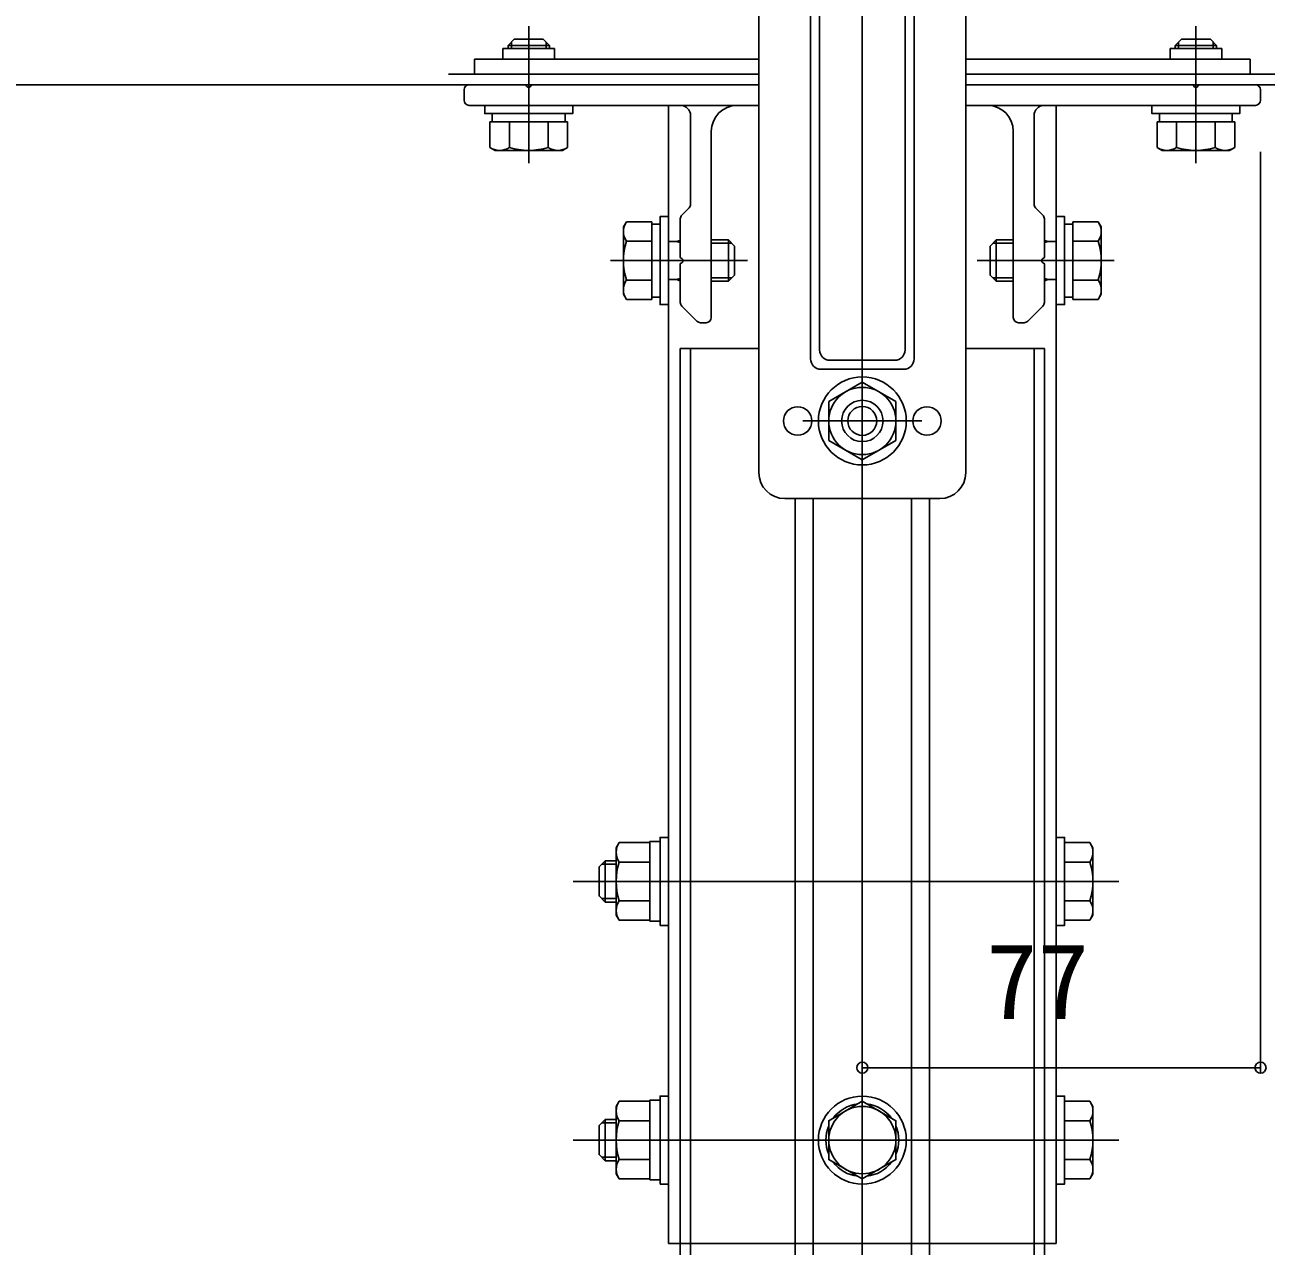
# Model space of a CAD drawing. Units: millimetres, scale not verified. Extents: x -875 to 875, y -1303 to 1296.
# Drawn here: x 300 to 540.1, y -1046.8 to -810.7 of the extents above; entities that cross this region are included whole.
import ezdxf
from ezdxf.enums import TextEntityAlignment as Align

# ---------------------------------------------------------------- set-up
doc = ezdxf.new("R2010")
doc.units = ezdxf.units.MM
doc.header["$LTSCALE"] = 8
for name, color, linetype in [('0-4_YKK_12', 2, 'Continuous'), ('0-5_YKK_13', 4, 'Continuous'), ('0-6_YKK_D', 6, 'Continuous')]:
    doc.layers.add(name, color=color, linetype=linetype)
doc.styles.add('ＭＳ ゴシック', font='')
doc.styles.get('ＭＳ ゴシック').set_extended_font_data('MS Gothic')

msp = doc.modelspace()

# ---------------------------------------------------------------- linework, layer by layer
at = {"layer": '0-4_YKK_12'}
for p, q in [((462, -1208.8), (462, -774)), ((442, -820.3), (382, -820.3)), ((542, -820.3), (482, -820.3)), ((441.5, -822.3), (-251, -822.3)), ((674, -822.3), (482, -822.3)), ((424.5, -826.3), (424.5, -1046.3)), ((442, -826.3), (424.5, -826.3)), ((499.5, -826.3), (482, -826.3)), ((499.5, -826.3), (499.5, -1046.3)), ((442, -873.3), (426.8, -873.3)), ((497.2, -873.3), (482, -873.3)), ((499.5, -1046.3), (424.5, -1046.3))]:
    msp.add_line(p, q, dxfattribs=at)
for points in [[(426.8, -873.3), (426.8, -1046.3), (426.8, -1108.8)], [(428.8, -873.3), (428.8, -1046.3), (428.8, -1108.8)], [(495.2, -873.3), (495.2, -1046.3), (495.2, -1108.8)], [(497.2, -873.3), (497.2, -1046.3), (497.2, -1108.8)], [(449, -902.3), (449, -1046.3), (449, -1108.8)], [(452.5, -902.3), (452.5, -1046.3), (452.5, -1108.8)], [(471.5, -902.3), (471.5, -1046.3), (471.5, -1108.8)], [(475, -902.3), (475, -1046.3), (475, -1108.8)]]:
    msp.add_lwpolyline(points, dxfattribs=at)
at = {"layer": '0-5_YKK_13'}
for p, q in [((482, -787.3), (482, -897.3)), ((452, -875.3), (452, -789.3)), ((472, -875.3), (472, -789.3)), ((453.732, -873.568), (453.732, -792.3)), ((470.268, -873.568), (470.268, -792.3)), ((397.5, -837.5), (397.5, -811)), ((526.5, -837.5), (526.5, -811)), ((394.7, -813.5), (393.5, -814.7)), ((400.3, -813.5), (394.7, -813.5)), ((397.5, -824.573), (397.5, -812.009)), ((400.3, -813.5), (401.5, -814.7)), ((523.7, -813.5), (522.5, -814.7)), ((529.3, -813.5), (523.7, -813.5)), ((526.5, -823.888), (526.5, -812.116)), ((529.3, -813.5), (530.5, -814.7)), ((392.5, -817.4), (392.5, -815.3)), ((392.5, -815.3), (402.5, -815.3)), ((393.5, -814.7), (393.5, -815.3)), ((401.5, -814.7), (393.5, -814.7)), ((394.148, -814.052), (394.148, -815.3)), ((400.852, -814.052), (400.852, -815.3)), ((401.5, -815.3), (401.5, -814.7)), ((402.5, -817.4), (402.5, -815.3)), ((521.5, -817.4), (521.5, -815.3)), ((521.5, -815.3), (531.5, -815.3)), ((522.5, -814.7), (522.5, -815.3)), ((530.5, -814.7), (522.5, -814.7)), ((523.148, -814.052), (523.148, -815.3)), ((529.852, -814.052), (529.852, -815.3)), ((530.5, -815.3), (530.5, -814.7)), ((531.5, -817.4), (531.5, -815.3)), ((442, -817.4), (387, -817.4)), ((537, -817.4), (482, -817.4)), ((537, -820.3), (537, -817.4)), ((482, -820.3), (537, -820.3)), ((385, -825.3), (385, -823.3)), ((386, -822.3), (396.829, -822.3)), ((398.171, -822.3), (442, -822.3)), ((525.829, -822.3), (482, -822.3)), ((538, -822.3), (527.171, -822.3)), ((539, -825.3), (539, -823.3)), ((386, -826.3), (426.8, -826.3)), ((390.45, -827.9), (390.45, -829.5)), ((404.55, -829.5), (404.55, -827.9)), ((426.8, -826.3), (442, -826.3)), ((497.2, -826.3), (482, -826.3)), ((538, -826.3), (497.2, -826.3)), ((519.45, -827.9), (519.45, -829.5)), ((533.55, -829.5), (533.55, -827.9)), ((389.994, -829.5), (389.994, -834.419)), ((389.994, -829.5), (405.006, -829.5)), ((393.5, -829.5), (401.5, -829.5)), ((393.747, -829.5), (393.747, -834.419)), ((401.253, -829.5), (401.253, -834.419)), ((405.006, -829.5), (405.006, -834.419)), ((428.8, -828.3), (428.8, -845.386)), ((495.2, -828.3), (495.2, -845.386)), ((518.994, -829.5), (518.994, -834.419)), ((518.994, -829.5), (534.006, -829.5)), ((522.5, -829.5), (530.5, -829.5)), ((522.747, -829.5), (522.747, -834.419)), ((530.253, -829.5), (530.253, -834.419)), ((534.006, -829.5), (534.006, -834.419)), ((432.8, -867.3), (432.8, -831.3)), ((491.2, -867.3), (491.2, -831.3)), ((391, -835), (389.994, -834.419)), ((391, -835), (404, -835)), ((404, -835), (405.006, -834.419)), ((520, -835), (518.994, -834.419)), ((520, -835), (533, -835)), ((533, -835), (534.006, -834.419)), ((427.093, -847.507), (428.507, -846.093)), ((496.907, -847.507), (495.493, -846.093)), ((415.8, -849.8), (416.381, -848.794)), ((421.3, -848.794), (416.381, -848.794)), ((421.3, -848.794), (421.3, -863.806)), ((422.9, -849.25), (421.3, -849.25)), ((426.8, -848.214), (426.8, -855.629)), ((497.2, -848.214), (497.2, -855.629)), ((501.1, -849.25), (502.7, -849.25)), ((502.7, -848.794), (507.619, -848.794)), ((502.7, -848.794), (502.7, -863.806)), ((508.2, -849.8), (507.619, -848.794)), ((415.8, -849.8), (415.8, -862.8)), ((508.2, -849.8), (508.2, -862.8)), ((421.3, -852.547), (416.381, -852.547)), ((421.3, -852.3), (421.3, -860.3)), ((424.5, -852.624), (426.078, -852.624)), ((426.8, -852.415), (426.078, -852.624)), ((426.078, -852.624), (426.8, -852.833)), ((436.1, -852.3), (432.8, -852.3)), ((436.748, -852.948), (432.8, -852.948)), ((436.1, -860.3), (436.1, -852.3)), ((437.3, -853.5), (436.1, -852.3)), ((437.3, -859.1), (437.3, -853.5)), ((486.7, -853.5), (487.9, -852.3)), ((486.7, -859.1), (486.7, -853.5)), ((487.252, -852.948), (491.2, -852.948)), ((487.9, -852.3), (491.2, -852.3)), ((487.9, -860.3), (487.9, -852.3)), ((497.2, -852.415), (497.922, -852.624)), ((497.922, -852.624), (497.2, -852.833)), ((499.5, -852.624), (497.922, -852.624)), ((502.7, -852.3), (502.7, -860.3)), ((502.7, -852.547), (507.619, -852.547)), ((413.3, -856.3), (439.8, -856.3)), ((426.8, -856.971), (426.8, -864.386)), ((510.7, -856.3), (484.2, -856.3)), ((497.2, -856.971), (497.2, -864.386)), ((437.3, -859.1), (436.1, -860.3)), ((486.7, -859.1), (487.9, -860.3)), ((421.3, -860.053), (416.381, -860.053)), ((424.5, -859.976), (426.078, -859.976)), ((426.078, -859.976), (426.8, -859.767)), ((426.078, -859.976), (426.8, -860.185)), ((436.748, -859.652), (432.8, -859.652)), ((432.8, -860.3), (436.1, -860.3)), ((487.252, -859.652), (491.2, -859.652)), ((491.2, -860.3), (487.9, -860.3)), ((497.922, -859.976), (497.2, -859.767)), ((497.922, -859.976), (497.2, -860.185)), ((499.5, -859.976), (497.922, -859.976)), ((502.7, -860.053), (507.619, -860.053)), ((415.8, -862.8), (416.381, -863.806)), ((421.3, -863.806), (416.381, -863.806)), ((421.3, -863.35), (422.9, -863.35)), ((502.7, -863.35), (501.1, -863.35)), ((502.7, -863.806), (507.619, -863.806)), ((508.2, -862.8), (507.619, -863.806)), ((427.093, -865.093), (430.007, -868.007)), ((496.907, -865.093), (493.993, -868.007)), ((430.714, -868.3), (431.8, -868.3)), ((493.286, -868.3), (492.2, -868.3)), ((468.268, -875.568), (455.732, -875.568)), ((462, -899.806), (462, -874.794)), ((470, -877.3), (454, -877.3)), ((450.5, -887.3), (473.5, -887.3)), ((477, -902.3), (447, -902.3)), ((501.1, -968.794), (506.019, -968.794)), ((506.6, -969.8), (506.019, -968.794)), ((506.6, -982.8), (506.6, -969.8)), ((414.4, -972.98), (411.62, -972.98)), ((412.3, -980.3), (412.3, -972.3)), ((420.9, -972.547), (414.981, -972.547)), ((501.1, -972.547), (506.019, -972.547)), ((511.6, -976.3), (406.1, -976.3)), ((414.4, -979.62), (411.62, -979.62)), ((420.9, -980.053), (414.981, -980.053)), ((501.1, -980.053), (506.019, -980.053)), ((422.9, -984), (420.9, -984)), ((506.6, -982.8), (506.019, -983.806)), ((501.1, -1018.794), (506.019, -1018.794)), ((506.6, -1019.8), (506.019, -1018.794)), ((506.6, -1032.8), (506.6, -1019.8)), ((412.3, -1030.3), (412.3, -1022.3)), ((420.9, -1022.547), (414.981, -1022.547)), ((501.1, -1022.547), (506.019, -1022.547)), ((414.4, -1022.98), (411.62, -1022.98)), ((511.6, -1026.3), (406.1, -1026.3)), ((414.4, -1029.62), (411.62, -1029.62)), ((420.9, -1030.053), (414.981, -1030.053)), ((501.1, -1030.053), (506.019, -1030.053)), ((422.9, -1034), (420.9, -1034)), ((506.6, -1032.8), (506.019, -1033.806))]:
    msp.add_line(p, q, dxfattribs=at)
for points in [[(442, -897.3), (442, -787.3), (482, -787.3)], [(387, -817.4), (387, -820.3), (442, -820.3)], [(462, -894.806), (455.5, -891.053), (455.5, -883.547), (462, -879.794)], [(462, -894.806), (468.5, -891.053), (468.5, -883.547), (462, -879.794)], [(420.9, -968.794), (420.9, -983.806), (414.981, -983.806), (414.4, -982.8), (414.4, -969.8)], [(420.9, -968.794), (414.981, -968.794), (414.4, -969.8)], [(420.9, -984), (420.9, -968.6), (422.9, -968.6)], [(501.1, -968.794), (501.1, -983.806), (506.019, -983.806)], [(414.4, -972.3), (412.3, -972.3), (411.1, -973.5)], [(414.4, -980.3), (412.3, -980.3), (411.1, -979.1), (411.1, -973.5)], [(420.9, -1018.794), (420.9, -1033.806), (414.981, -1033.806), (414.4, -1032.8), (414.4, -1019.8)], [(420.9, -1018.794), (414.981, -1018.794), (414.4, -1019.8)], [(420.9, -1034), (420.9, -1018.6), (422.9, -1018.6)], [(501.1, -1018.794), (501.1, -1033.806), (506.019, -1033.806)], [(414.4, -1022.3), (412.3, -1022.3), (411.1, -1023.5)], [(414.4, -1030.3), (412.3, -1030.3), (411.1, -1029.1), (411.1, -1023.5)]]:
    msp.add_lwpolyline(points, dxfattribs=at)
for points in [[(406, -826.3), (389, -826.3), (389, -827.9), (406, -827.9)], [(535, -826.3), (518, -826.3), (518, -827.9), (535, -827.9)], [(424.5, -864.8), (424.5, -847.8), (422.9, -847.8), (422.9, -864.8)], [(499.5, -864.8), (499.5, -847.8), (501.1, -847.8), (501.1, -864.8)], [(422.9, -984.8), (422.9, -967.8), (424.5, -967.8), (424.5, -984.8)], [(499.5, -984.8), (501.1, -984.8), (501.1, -967.8), (499.5, -967.8)], [(422.9, -1034.8), (422.9, -1017.8), (424.5, -1017.8), (424.5, -1034.8)], [(499.5, -1034.8), (501.1, -1034.8), (501.1, -1017.8), (499.5, -1017.8)], [(462, -1018.794), (468.5, -1022.547), (468.5, -1030.053), (462, -1033.806), (455.5, -1030.053), (455.5, -1022.547)]]:
    msp.add_lwpolyline(points, close=True, dxfattribs=at)
for centre, radius in [((462, -887.3), 8.5), ((462, -887.3), 6.5), ((462, -887.3), 4), ((449.5, -887.3), 2.75), ((462, -887.3), 2.8), ((474.5, -887.3), 2.75), ((462, -1026.3), 8.5), ((462, -1026.3), 6.5)]:
    msp.add_circle(centre, radius, dxfattribs=at)
for centre, radius, start, end in [((386, -823.3), 1, 90, 180), ((396.829, -822.5), 0.2, 16.60155, 90), ((397.5, -822.3), 0.5, 196.60155, 343.39845), ((398.171, -822.5), 0.2, 90, 163.39845), ((525.829, -822.5), 0.2, 16.60155, 90), ((526.5, -822.3), 0.5, 196.60155, 343.39845), ((527.171, -822.5), 0.2, 90, 163.39845), ((538, -823.3), 1, 0, 90), ((386, -825.3), 1, 180, 270), ((538, -825.3), 1, 270, 0), ((426.8, -828.3), 2, 0, 90), ((437.8, -831.3), 5, 90, 180), ((486.2, -831.3), 5, 0, 90), ((497.2, -828.3), 2, 90, 180), ((391.871, -831.677), 3.323, 235.61575, 304.38425), ((397.5, -822.581), 12.419, 252.41205, 287.58795), ((403.129, -831.677), 3.323, 235.61575, 304.38425), ((520.871, -831.677), 3.323, 235.61575, 304.38425), ((526.5, -822.581), 12.419, 252.41205, 287.58795), ((532.129, -831.677), 3.323, 235.61575, 304.38425), ((427.8, -845.386), 1, 315, 0), ((496.2, -845.386), 1, 180, 225), ((419.123, -850.671), 3.323, 145.61575, 214.38425), ((427.8, -848.214), 1, 135, 180), ((496.2, -848.214), 1, 0, 45), ((504.877, -850.671), 3.323, 325.61575, 34.38425), ((428.219, -856.3), 12.419, 162.41205, 197.58795), ((495.781, -856.3), 12.419, 342.41205, 17.58795), ((427, -855.629), 0.2, 180, 253.39845), ((427, -856.971), 0.2, 106.60155, 180), ((426.8, -856.3), 0.5, 286.60155, 73.39845), ((497.2, -856.3), 0.5, 106.60155, 253.39845), ((497, -855.629), 0.2, 286.60155, 0), ((497, -856.971), 0.2, 0, 73.39845), ((419.123, -861.929), 3.323, 145.61575, 214.38425), ((504.877, -861.929), 3.323, 325.61575, 34.38425), ((427.8, -864.386), 1, 180, 225), ((496.2, -864.386), 1, 315, 0), ((430.714, -867.3), 1, 225, 270), ((431.8, -867.3), 1, 270, 0), ((492.2, -867.3), 1, 180, 270), ((493.286, -867.3), 1, 270, 315), ((455.732, -873.568), 2, 180, 270), ((468.268, -873.568), 2, 270, 0), ((454, -875.3), 2, 180, 270), ((470, -875.3), 2, 270, 0), ((447, -897.3), 5, 180, 270), ((477, -897.3), 5, 270, 0), ((417.723, -970.671), 3.323, 145.61575, 214.38425), ((503.277, -970.671), 3.323, 325.61575, 34.38425), ((426.819, -976.3), 12.419, 162.41205, 197.58795), ((494.181, -976.3), 12.419, 342.41205, 17.58795), ((417.723, -981.929), 3.323, 145.61575, 214.38425), ((503.277, -981.929), 3.323, 325.61575, 34.38425), ((417.723, -1020.671), 3.323, 145.61575, 214.38425), ((462, -1026.3), 7.05, 97.21814, 142.78186), ((462, -1026.3), 7.05, 37.21814, 82.78186), ((503.277, -1020.671), 3.323, 325.61575, 34.38425), ((426.819, -1026.3), 12.419, 162.41205, 197.58795), ((494.181, -1026.3), 12.419, 342.41205, 17.58795), ((462, -1026.3), 7.05, 157.21814, 202.78186), ((462, -1026.3), 7.05, 337.21814, 22.78186), ((417.723, -1031.929), 3.323, 145.61575, 214.38425), ((462, -1026.3), 7.05, 217.21814, 262.78186), ((462, -1026.3), 7.05, 277.21814, 322.78186), ((503.277, -1031.929), 3.323, 325.61575, 34.38425)]:
    msp.add_arc(centre, radius, start, end, dxfattribs=at)
at = {"layer": '0-6_YKK_D'}
for p, q in [((539, -835.3), (539, -1013.3)), ((462, -1011.802), (462, -1011.3)), ((462, -1012.3), (539, -1012.3))]:
    msp.add_line(p, q, dxfattribs=at)
for centre in [(462, -1012.3), (539, -1012.3)]:
    msp.add_circle(centre, 1.075, dxfattribs=at)

# ---------------------------------------------------------------- texts
at = {"layer": '0-6_YKK_D', "style": 'ＭＳ ゴシック'}
msp.add_text('77', height=14.66, dxfattribs=at).set_placement((485.898, -1007.3), align=Align.BOTTOM_LEFT)

doc.saveas('drawing.dxf')
